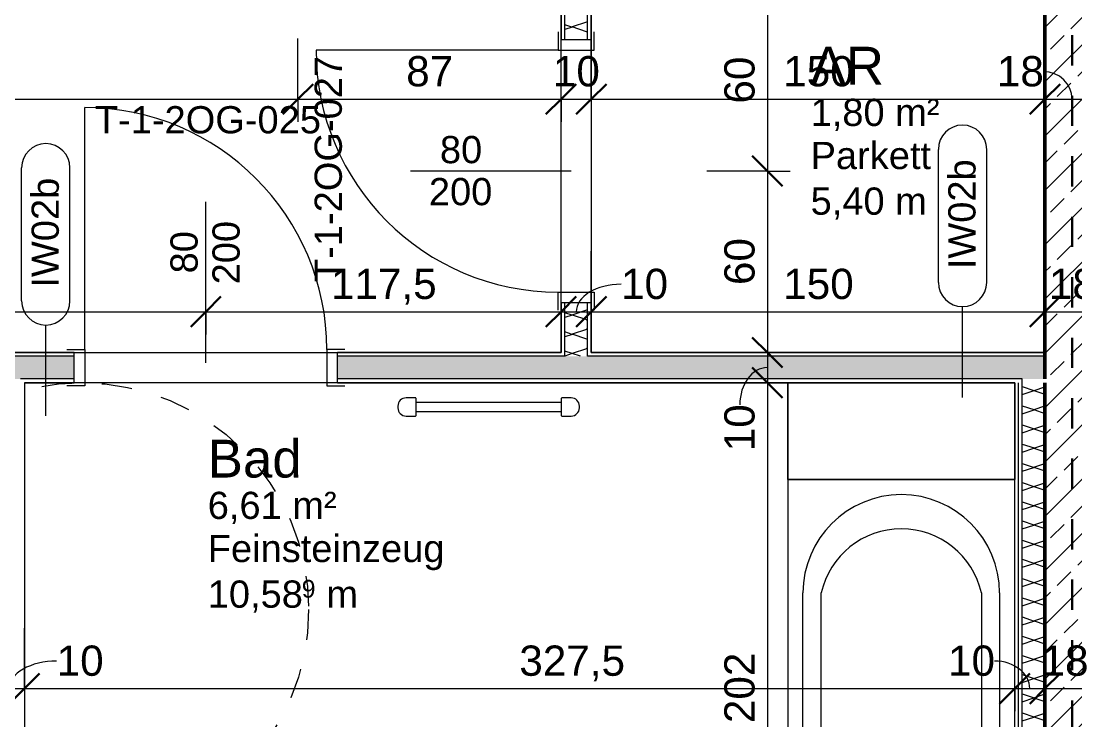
# Model space of a CAD drawing. Header units: metres. Extents: x 3 to 50, y 58.8 to 100.4.
# Drawn here: x 29.083 to 32.57, y 81.362 to 83.676 of the extents above; entities that cross this region are included whole.
import ezdxf

# ---------------------------------------------------------------- set-up
doc = ezdxf.new("R2010")
doc.units = ezdxf.units.M
doc.linetypes.add('Strich Punkt Mittel', pattern=[0.015875, 0.00635, -0.004763, 0, -0.004763])
doc.linetypes.add('Verdeckt', pattern=[0.003, 0.002, -0.001])
for name, color, linetype, lineweight in [('A_2D', 7, 'Continuous', 13), ('A_Bemassung-50_', 4, 'Continuous', 9), ('A_Bemassung_', 4, 'Continuous', 9), ('A_Beschriftung_', 7, 'Continuous', 9), ('A_Decken', 8, 'Continuous', 13), ('A_Raeume_', 7, 'Continuous', 5), ('A_Raeume_Beschriftung_', 7, 'Continuous', 9), ('A_Raster_', 1, 'Continuous', 9), ('A_Sanitaer', 3, 'Continuous', 13), ('A_Tueren', 31, 'Continuous', 13), ('A_Waende', 7, 'Continuous', 13), ('M-EQPM', 50, 'Continuous', 5)]:
    doc.layers.add(name, color=color, linetype=linetype, lineweight=lineweight)
doc.styles.add('Arial_2', font='arial.ttf', dxfattribs={"height": 0.125})
doc.styles.add('Arial_3', font='arial.ttf', dxfattribs={"height": 0.09})
doc.styles.add('Arial_4', font='arial.ttf', dxfattribs={"height": 0.05849})
doc.styles.add('Arial_5', font='arial.ttf', dxfattribs={"height": 0.1})
doc.dimstyles.new('WGA-Bemaßung_1', dxfattribs={"dimscale": 0.3048, "dimtxt": 0.102026, "dimasz": 0.328084, "dimexe": 0.246063, "dimexo": 0.0625, "dimgap": 0.04101, "dimtad": 1, "dimdec": 1, "dimlfac": 100, "dimrnd": 0.5, "dimdsep": 46, "dimtxsty": 'Arial_5', "dimblk1": 'OBLIQUE', "dimblk2": 'OBLIQUE', "dimsah": 1, "dimcen": 0.09, "dimdle": 0.246063, "dimazin": 2, "dimtfac": 1, "dimtdec": 4, "dimtix": 1, "dimtmove": 1, "dimatfit": 3, "dimfxl": 0.656168, "dimfxlon": 1, "dimtvp": 1, "dimtolj": 1, "dimtzin": 0, "dimarcsym": 2})
doc.dimstyles.new('WGA-Bemaßung_2', dxfattribs={"dimscale": 0.3048, "dimtxt": 0.102026, "dimasz": 0.328084, "dimexe": 0.246063, "dimexo": 0.0625, "dimgap": 0.04101, "dimtad": 1, "dimdec": 1, "dimlfac": 100, "dimrnd": 0.5, "dimdsep": 46, "dimtxsty": 'Arial_5', "dimblk1": 'OBLIQUE', "dimblk2": 'OBLIQUE', "dimsah": 1, "dimcen": 0.09, "dimdle": 0.246063, "dimazin": 2, "dimtfac": 1, "dimtdec": 4, "dimtix": 1, "dimtmove": 2, "dimatfit": 3, "dimfxl": 0.656168, "dimfxlon": 1, "dimtvp": 1, "dimtolj": 1, "dimtzin": 0, "dimarcsym": 2})
doc.dimstyles.new('WGA-Bemaßung_3', dxfattribs={"dimscale": 0.3048, "dimtxt": 0.102026, "dimasz": 0.328084, "dimexe": 0.246063, "dimexo": 0.0625, "dimgap": 0.04101, "dimtad": 1, "dimdec": 1, "dimlfac": 100, "dimrnd": 0.5, "dimdsep": 46, "dimtxsty": 'Arial_5', "dimblk1": 'OBLIQUE', "dimblk2": 'OBLIQUE', "dimsah": 1, "dimcen": 0.09, "dimdle": 0.246063, "dimazin": 2, "dimtfac": 1, "dimtdec": 4, "dimtix": 1, "dimtmove": 0, "dimatfit": 3, "dimfxl": 0.656168, "dimfxlon": 1, "dimtvp": 1, "dimtolj": 1, "dimtzin": 0, "dimarcsym": 2})

# ---------------------------------------------------------------- blocks, each defined once
blk = doc.blocks.new('UZ_D1 - SL_0800x2000_Zimmertür_Stahlzarge_GK-7175309-263_PP_02OG_BT1')
at = {"layer": 'A_Tueren', "lineweight": 5}
for p, q in [((-0.4, 0.06), (-0.46, 0.06)), ((-0.4, -0.06), (-0.4, 0.06)), ((0.4, 0.06), (0.46, 0.06)), ((0.4, -0.06), (0.4, 0.06)), ((-0.46, -0.06), (-0.4, -0.06)), ((0.46, -0.06), (0.4, -0.06)), ((0.4, -0.06), (0.4, -0.86))]:
    blk.add_line(p, q, dxfattribs=at)
blk.add_arc((0.4, -0.06), 0.8, 180, 270, dxfattribs=at)
blk = doc.blocks.new('UZ_D1 - SL_0800x2000_Zimmertür_Stahlzarge_GK-7175678-263_PP_02OG_BT1')
at = {"layer": 'A_Tueren', "lineweight": 5}
for p, q in [((0.4, 0.06), (0.4, 0.86)), ((-0.46, 0.06), (-0.4, 0.06)), ((-0.4, 0.06), (-0.4, -0.06)), ((0.4, 0.06), (0.4, -0.06)), ((0.46, 0.06), (0.4, 0.06)), ((-0.4, -0.06), (-0.46, -0.06)), ((0.4, -0.06), (0.46, -0.06))]:
    blk.add_line(p, q, dxfattribs=at)
blk.add_arc((0.4, 0.06), 0.8, 90, 180, dxfattribs=at)
blk = doc.blocks.new('Sani_Badewanne - 750x1700-V16-263_PP_02OG_BT1')
at = {"layer": 'A_Sanitaer'}
for p, q in [((-0.375, 2.02), (-0.375, 1.7)), ((-0.375, 1.7), (-0.375, 2.02)), ((-0.375, 2.02), (0.375, 2.02)), ((0.375, 2.02), (0.375, 1.7)), ((0.375, 1.7), (0.375, 1.7518)), ((0.375, 1.7), (-0.375, 1.7)), ((-0.375, 1.7), (-0.375, 0)), ((-0.375, 1.7), (0.375, 1.7)), ((0.375, 1.7), (-0.375, 1.7)), ((-0.325, 0.05), (-0.325, 1.325)), ((-0.265, 0.09), (-0.265, 1.325)), ((0.265, 1.325), (0.265, 0.09)), ((0.325, 1.325), (0.325, 0.05)), ((0.265, 0.09), (-0.265, 0.09)), ((0.325, 0.05), (-0.325, 0.05))]:
    blk.add_line(p, q, dxfattribs=at)
at = {"layer": 'A_Sanitaer', "lineweight": 5}
for p, q in [((0.375, 1.7), (-0.375, 1.7)), ((-0.375, 1.7), (-0.375, 0)), ((0.375, 1.7), (-0.375, 1.7)), ((-0.375, 1.7), (-0.375, 0))]:
    blk.add_line(p, q, dxfattribs=at)
at = {"layer": 'A_Sanitaer'}
blk.add_circle((0, 0.24), 0.025, dxfattribs=at)
for centre, radius, start, end in [((0, 1.325), 0.325, 90, 180), ((0, 1.325), 0.325, 360, 90), ((0, 1.265), 0.2717, 90, 167.2425), ((0, 1.265), 0.2717, 12.7575, 90)]:
    blk.add_arc(centre, radius, start, end, dxfattribs=at)
blk = doc.blocks.new('HLS_Heizkörper Bad - 60x120-V87-263_PP_02OG_BT1')
at = {"layer": 'M-EQPM'}
for p, q in [((-0.242, -0.05), (-0.273, -0.05)), ((-0.24, -0.108), (-0.24, -0.052)), ((0.24, -0.065), (-0.24, -0.065)), ((0.24, -0.052), (0.24, -0.108)), ((0.273, -0.05), (0.242, -0.05)), ((-0.3, -0.077), (-0.3, -0.083)), ((-0.24, -0.095), (0.24, -0.095)), ((0.3, -0.083), (0.3, -0.077)), ((-0.273, -0.11), (-0.242, -0.11)), ((0.242, -0.11), (0.273, -0.11))]:
    blk.add_line(p, q, dxfattribs=at)
for centre, radius, start, end in [((-0.273, -0.077), 0.027, 90, 180), ((-0.242, -0.052), 0.00198, 360, 90), ((-0.242, -0.052), 0.00198, 45, 75), ((0.242, -0.052), 0.002, 90, 180), ((0.273, -0.077), 0.027, 360, 90), ((-0.273, -0.083), 0.027, 180, 270), ((0.273, -0.083), 0.027, 270, 360), ((-0.242, -0.108), 0.002, 270, 360), ((-0.242, -0.108), 0.002, 270, 360), ((0.242, -0.108), 0.00198, 180, 270), ((0.242, -0.108), 0.00198, 180, 270)]:
    blk.add_arc(centre, radius, start, end, dxfattribs=at)
blk = doc.blocks.new('BS_Tuer_PP - oben-10002441-263_PP_02OG_BT1')
at = {"layer": 'A_Beschriftung_'}
blk.add_line((0, 0.000124), (0, 0.010761), dxfattribs=at)
blk = doc.blocks.new('BS_Tuer_PP - links-10002443-263_PP_02OG_BT1')
at = {"layer": 'A_Beschriftung_'}
blk.add_line((0, 0.000124), (0, 0.010761), dxfattribs=at)
blk = doc.blocks.new('BS_Wand_Lollipop - rechts_oben-2026913-263_PP_02OG_BT1')
at = {"layer": 'A_Beschriftung_'}
for p, q in [((0.0046, 0.0016), (0.0134, 0.0016)), ((-0.003, 0), (0.003, 0)), ((0.0046, -0.0016), (0.0134, -0.0016))]:
    blk.add_line(p, q, dxfattribs=at)
for centre, start, end in [((0.0046, 0), 90, 270), ((0.0134, 0), 270, 90)]:
    blk.add_arc(centre, 0.0016, start, end, dxfattribs=at)
blk = doc.blocks.new('DIMBLOCK193-263_PP_02OG_BT1')
at = {"layer": 'A_Bemassung-50_', "transparency": 16777216}
for p, q in [((28.9933, 81.4693), (28.9933, 81.6693)), ((29.0933, 81.4693), (29.0933, 81.6693)), ((28.9933, 81.4693), (29.0933, 81.4693)), ((28.9933, 81.4693), (28.9933, 81.3943)), ((29.0933, 81.4693), (29.0933, 81.3943))]:
    blk.add_line(p, q, dxfattribs=at)
at = {"layer": 'A_Bemassung-50_', "lineweight": 35, "transparency": 16777216}
for p, q in [((28.9933, 81.4693), (29.0433, 81.5193)), ((29.0933, 81.4693), (29.1433, 81.5193)), ((28.9933, 81.4693), (28.9433, 81.4193)), ((29.0933, 81.4693), (29.0433, 81.4193))]:
    blk.add_line(p, q, dxfattribs=at)
at = {"layer": 'A_Bemassung-50_', "transparency": 16777216}
blk.add_ellipse((29.2001, 81.4693), major_axis=(0.1568, 0), ratio=0.580279, start_param=1.570796, end_param=3.141593, dxfattribs=at)
at = {"layer": 'A_Bemassung-50_', "color": 0, "transparency": 16777216, "insert": (29.2001, 81.6116), "char_height": 0.1, "width": 0.184588, "attachment_point": 1, "line_spacing_factor": 0.941778, "style": 'Arial_5'}
blk.add_mtext('10', dxfattribs=at)
blk = doc.blocks.new('_Oblique')
at = {"color": 0, "linetype": 'ByBlock', "lineweight": -2}
blk.add_line((-0.5, -0.5), (0.5, 0.5), dxfattribs=at)
blk = doc.blocks.new('DIMBLOCK194-263_PP_02OG_BT1')
at = {"layer": 'A_Bemassung-50_', "transparency": 16777216}
for p, q in [((29.0933, 81.4693), (29.0933, 81.6693)), ((32.3677, 81.4693), (32.3677, 81.6693)), ((29.0933, 81.4693), (32.3677, 81.4693)), ((29.0933, 81.4693), (29.0933, 81.3943)), ((32.3677, 81.4693), (32.3677, 81.3943))]:
    blk.add_line(p, q, dxfattribs=at)
at = {"layer": 'A_Bemassung-50_', "lineweight": 35, "transparency": 16777216}
for p, q in [((29.0933, 81.4693), (29.1433, 81.5193)), ((32.3677, 81.4693), (32.4177, 81.5193)), ((29.0933, 81.4693), (29.0433, 81.4193)), ((32.3677, 81.4693), (32.3177, 81.4193))]:
    blk.add_line(p, q, dxfattribs=at)
at = {"layer": 'A_Bemassung-50_', "color": 0, "transparency": 16777216, "insert": (30.7298, 81.6116), "char_height": 0.1, "width": 0.416266, "attachment_point": 1, "line_spacing_factor": 0.941778, "style": 'Arial_5'}
blk.add_mtext('327,5', dxfattribs=at)
blk = doc.blocks.new('DIMBLOCK195-263_PP_02OG_BT1')
at = {"layer": 'A_Bemassung-50_', "transparency": 16777216}
for p, q in [((32.3677, 81.4693), (32.3677, 81.6693)), ((32.4677, 81.4693), (32.4677, 81.6693)), ((32.3677, 81.4693), (32.4677, 81.4693)), ((32.3677, 81.4693), (32.3677, 81.3943)), ((32.4677, 81.4693), (32.4677, 81.3943))]:
    blk.add_line(p, q, dxfattribs=at)
at = {"layer": 'A_Bemassung-50_', "lineweight": 35, "transparency": 16777216}
for p, q in [((32.3677, 81.4693), (32.4177, 81.5193)), ((32.4677, 81.4693), (32.5177, 81.5193)), ((32.3677, 81.4693), (32.3177, 81.4193)), ((32.4677, 81.4693), (32.4177, 81.4193))]:
    blk.add_line(p, q, dxfattribs=at)
at = {"layer": 'A_Bemassung-50_', "transparency": 16777216}
blk.add_ellipse((32.3011, 81.4693), major_axis=(0.1165, 0), ratio=0.78074, start_param=0, end_param=1.570796, dxfattribs=at)
at = {"layer": 'A_Bemassung-50_', "color": 0, "transparency": 16777216, "insert": (32.1473, 81.6116), "char_height": 0.1, "width": 0.184588, "attachment_point": 1, "line_spacing_factor": 0.941778, "style": 'Arial_5'}
blk.add_mtext('10', dxfattribs=at)
blk = doc.blocks.new('DIMBLOCK196-263_PP_02OG_BT1')
at = {"layer": 'A_Bemassung-50_', "transparency": 16777216}
for p, q in [((32.4677, 81.4693), (32.4677, 81.6693)), ((32.6477, 81.4693), (32.6477, 81.6693)), ((32.4677, 81.4693), (32.6477, 81.4693)), ((32.4677, 81.4693), (32.4677, 81.3943)), ((32.6477, 81.4693), (32.6477, 81.3943))]:
    blk.add_line(p, q, dxfattribs=at)
at = {"layer": 'A_Bemassung-50_', "lineweight": 35, "transparency": 16777216}
for p, q in [((32.4677, 81.4693), (32.5177, 81.5193)), ((32.6477, 81.4693), (32.6977, 81.5193)), ((32.4677, 81.4693), (32.4177, 81.4193)), ((32.6477, 81.4693), (32.5977, 81.4193))]:
    blk.add_line(p, q, dxfattribs=at)
at = {"layer": 'A_Bemassung-50_', "color": 0, "transparency": 16777216, "insert": (32.4564, 81.6116), "char_height": 0.1, "width": 0.184588, "attachment_point": 1, "line_spacing_factor": 0.941778, "style": 'Arial_5'}
blk.add_mtext('18', dxfattribs=at)
blk = doc.blocks.new('DIMBLOCK434-263_PP_02OG_BT1')
at = {"layer": 'A_Bemassung-50_', "lineweight": 35, "transparency": 16777216}
for p, q in [((31.5499, 83.7805), (31.4999, 83.8305)), ((31.5499, 83.7805), (31.5999, 83.7305)), ((31.5499, 83.1805), (31.4999, 83.2305)), ((31.5499, 83.1805), (31.5999, 83.1305))]:
    blk.add_line(p, q, dxfattribs=at)
at = {"layer": 'A_Bemassung-50_', "transparency": 16777216}
for p, q in [((31.5499, 83.7805), (31.4749, 83.7805)), ((31.5499, 83.7805), (31.5499, 83.1805)), ((31.5499, 83.7805), (31.7499, 83.7805)), ((31.5499, 83.1805), (31.3499, 83.1805)), ((31.5499, 83.1805), (31.6249, 83.1805))]:
    blk.add_line(p, q, dxfattribs=at)
at = {"layer": 'A_Bemassung-50_', "color": 0, "transparency": 16777216, "insert": (31.4076, 83.4036), "char_height": 0.1, "width": 0.184588, "attachment_point": 1, "rotation": 90, "line_spacing_factor": 0.941778, "style": 'Arial_5'}
blk.add_mtext('60', dxfattribs=at)
blk = doc.blocks.new('DIMBLOCK435-263_PP_02OG_BT1')
at = {"layer": 'A_Bemassung-50_', "lineweight": 35, "transparency": 16777216}
for p, q in [((31.5499, 83.1805), (31.4999, 83.2305)), ((31.5499, 83.1805), (31.5999, 83.1305)), ((31.5499, 82.5805), (31.4999, 82.6305)), ((31.5499, 82.5805), (31.5999, 82.5305))]:
    blk.add_line(p, q, dxfattribs=at)
at = {"layer": 'A_Bemassung-50_', "transparency": 16777216}
for p, q in [((31.5499, 83.1805), (31.3499, 83.1805)), ((31.5499, 83.1805), (31.5499, 82.5805)), ((31.5499, 83.1805), (31.6249, 83.1805)), ((31.5499, 82.5805), (31.4749, 82.5805)), ((31.5499, 82.5805), (31.7499, 82.5805))]:
    blk.add_line(p, q, dxfattribs=at)
at = {"layer": 'A_Bemassung-50_', "color": 0, "transparency": 16777216, "insert": (31.4076, 82.8036), "char_height": 0.1, "width": 0.184588, "attachment_point": 1, "rotation": 90, "line_spacing_factor": 0.941778, "style": 'Arial_5'}
blk.add_mtext('60', dxfattribs=at)
blk = doc.blocks.new('DIMBLOCK436-263_PP_02OG_BT1')
at = {"layer": 'A_Bemassung-50_', "lineweight": 35, "transparency": 16777216}
for p, q in [((31.5499, 82.5805), (31.4999, 82.6305)), ((31.5499, 82.5805), (31.5999, 82.5305)), ((31.5499, 82.4805), (31.4999, 82.5305)), ((31.5499, 82.4805), (31.5999, 82.4305))]:
    blk.add_line(p, q, dxfattribs=at)
at = {"layer": 'A_Bemassung-50_', "transparency": 16777216}
for p, q in [((31.5499, 82.5805), (31.4749, 82.5805)), ((31.5499, 82.5805), (31.5499, 82.4805)), ((31.5499, 82.5805), (31.7499, 82.5805)), ((31.5499, 82.4805), (31.4749, 82.4805)), ((31.5499, 82.4805), (31.7499, 82.4805))]:
    blk.add_line(p, q, dxfattribs=at)
blk.add_ellipse((31.5499, 82.4078), major_axis=(0, 0.1227), ratio=0.741794, start_param=0, end_param=1.570796, dxfattribs=at)
at = {"layer": 'A_Bemassung-50_', "color": 0, "transparency": 16777216, "insert": (31.4076, 82.254), "char_height": 0.1, "width": 0.184588, "attachment_point": 1, "rotation": 90, "line_spacing_factor": 0.941778, "style": 'Arial_5'}
blk.add_mtext('10', dxfattribs=at)
blk = doc.blocks.new('DIMBLOCK437-263_PP_02OG_BT1')
at = {"layer": 'A_Bemassung-50_', "lineweight": 35, "transparency": 16777216}
for p, q in [((31.5499, 82.4805), (31.4999, 82.5305)), ((31.5499, 82.4805), (31.5999, 82.4305)), ((31.5499, 80.4605), (31.4999, 80.5105)), ((31.5499, 80.4605), (31.5999, 80.4105))]:
    blk.add_line(p, q, dxfattribs=at)
at = {"layer": 'A_Bemassung-50_', "transparency": 16777216}
for p, q in [((31.5499, 82.4805), (31.4749, 82.4805)), ((31.5499, 82.4805), (31.5499, 80.4605)), ((31.5499, 82.4805), (31.7499, 82.4805)), ((31.5499, 80.4605), (31.4749, 80.4605)), ((31.5499, 80.4605), (31.7499, 80.4605))]:
    blk.add_line(p, q, dxfattribs=at)
at = {"layer": 'A_Bemassung-50_', "color": 0, "transparency": 16777216, "insert": (31.4076, 81.3551), "char_height": 0.1, "width": 0.276883, "attachment_point": 1, "rotation": 90, "line_spacing_factor": 0.941778, "style": 'Arial_5'}
blk.add_mtext('202', dxfattribs=at)
blk = doc.blocks.new('DIMBLOCK480-263_PP_02OG_BT1')
at = {"layer": 'A_Bemassung-50_', "transparency": 16777216}
for p, q in [((26.9427, 83.4184), (26.9427, 83.6184)), ((29.9977, 83.4184), (29.9977, 83.6184)), ((26.9427, 83.4184), (29.9977, 83.4184)), ((26.9427, 83.4184), (26.9427, 83.3434)), ((29.9977, 83.4184), (29.9977, 83.3434))]:
    blk.add_line(p, q, dxfattribs=at)
at = {"layer": 'A_Bemassung-50_', "lineweight": 35, "transparency": 16777216}
for p, q in [((26.9427, 83.4184), (26.9927, 83.4684)), ((29.9977, 83.4184), (30.0477, 83.4684)), ((26.9427, 83.4184), (26.8927, 83.3684)), ((29.9977, 83.4184), (29.9477, 83.3684))]:
    blk.add_line(p, q, dxfattribs=at)
at = {"layer": 'A_Bemassung-50_', "color": 0, "transparency": 16777216, "insert": (28.2967, 83.5607), "char_height": 0.1, "width": 0.416266, "attachment_point": 1, "line_spacing_factor": 0.941778, "style": 'Arial_5'}
blk.add_mtext('305,5', dxfattribs=at)
blk = doc.blocks.new('DIMBLOCK481-263_PP_02OG_BT1')
at = {"layer": 'A_Bemassung-50_', "transparency": 16777216}
for p, q in [((29.9977, 83.4184), (29.9977, 83.6184)), ((30.8677, 83.4184), (30.8677, 83.6184)), ((29.9977, 83.4184), (30.8677, 83.4184)), ((29.9977, 83.4184), (29.9977, 83.3434)), ((30.8677, 83.4184), (30.8677, 83.3434))]:
    blk.add_line(p, q, dxfattribs=at)
at = {"layer": 'A_Bemassung-50_', "lineweight": 35, "transparency": 16777216}
for p, q in [((29.9977, 83.4184), (30.0477, 83.4684)), ((30.8677, 83.4184), (30.9177, 83.4684)), ((29.9977, 83.4184), (29.9477, 83.3684)), ((30.8677, 83.4184), (30.8177, 83.3684))]:
    blk.add_line(p, q, dxfattribs=at)
at = {"layer": 'A_Bemassung-50_', "color": 0, "transparency": 16777216, "insert": (30.3558, 83.5607), "char_height": 0.1, "width": 0.184588, "attachment_point": 1, "line_spacing_factor": 0.941778, "style": 'Arial_5'}
blk.add_mtext('87', dxfattribs=at)
blk = doc.blocks.new('DIMBLOCK482-263_PP_02OG_BT1')
at = {"layer": 'A_Bemassung-50_', "transparency": 16777216}
for p, q in [((30.8677, 83.4184), (30.8677, 83.6184)), ((30.9677, 83.4184), (30.9677, 83.6184)), ((30.8677, 83.4184), (30.9677, 83.4184)), ((30.8677, 83.4184), (30.8677, 83.3434)), ((30.9677, 83.4184), (30.9677, 83.3434))]:
    blk.add_line(p, q, dxfattribs=at)
at = {"layer": 'A_Bemassung-50_', "lineweight": 35, "transparency": 16777216}
for p, q in [((30.8677, 83.4184), (30.9177, 83.4684)), ((30.9677, 83.4184), (31.0177, 83.4684)), ((30.8677, 83.4184), (30.8177, 83.3684)), ((30.9677, 83.4184), (30.9177, 83.3684))]:
    blk.add_line(p, q, dxfattribs=at)
at = {"layer": 'A_Bemassung-50_', "color": 0, "transparency": 16777216, "insert": (30.8408, 83.5607), "char_height": 0.1, "width": 0.184588, "attachment_point": 1, "line_spacing_factor": 0.941778, "style": 'Arial_5'}
blk.add_mtext('10', dxfattribs=at)
blk = doc.blocks.new('DIMBLOCK483-263_PP_02OG_BT1')
at = {"layer": 'A_Bemassung-50_', "transparency": 16777216}
for p, q in [((30.9677, 83.4184), (30.9677, 83.6184)), ((32.4677, 83.4184), (32.4677, 83.6184)), ((30.9677, 83.4184), (32.4677, 83.4184)), ((30.9677, 83.4184), (30.9677, 83.3434)), ((32.4677, 83.4184), (32.4677, 83.3434))]:
    blk.add_line(p, q, dxfattribs=at)
at = {"layer": 'A_Bemassung-50_', "lineweight": 35, "transparency": 16777216}
for p, q in [((30.9677, 83.4184), (31.0177, 83.4684)), ((32.4677, 83.4184), (32.5177, 83.4684)), ((30.9677, 83.4184), (30.9177, 83.3684)), ((32.4677, 83.4184), (32.4177, 83.3684))]:
    blk.add_line(p, q, dxfattribs=at)
at = {"layer": 'A_Bemassung-50_', "color": 0, "transparency": 16777216, "insert": (31.6023, 83.5607), "char_height": 0.1, "width": 0.276883, "attachment_point": 1, "line_spacing_factor": 0.941778, "style": 'Arial_5'}
blk.add_mtext('150', dxfattribs=at)
blk = doc.blocks.new('DIMBLOCK484-263_PP_02OG_BT1')
at = {"layer": 'A_Bemassung-50_', "transparency": 16777216}
for p, q in [((32.4677, 83.4184), (32.4677, 83.6184)), ((32.6477, 83.4184), (32.6477, 83.6184)), ((32.4677, 83.4184), (32.6477, 83.4184)), ((32.4677, 83.4184), (32.4677, 83.3434)), ((32.6477, 83.4184), (32.6477, 83.3434))]:
    blk.add_line(p, q, dxfattribs=at)
at = {"layer": 'A_Bemassung-50_', "lineweight": 35, "transparency": 16777216}
for p, q in [((32.4677, 83.4184), (32.5177, 83.4684)), ((32.6477, 83.4184), (32.6977, 83.4684)), ((32.4677, 83.4184), (32.4177, 83.3684)), ((32.6477, 83.4184), (32.5977, 83.3684))]:
    blk.add_line(p, q, dxfattribs=at)
at = {"layer": 'A_Bemassung-50_', "transparency": 16777216}
blk.add_ellipse((32.4626, 83.4184), major_axis=(0.0951, 0), ratio=0.956648, start_param=0, end_param=1.570796, dxfattribs=at)
at = {"layer": 'A_Bemassung-50_', "color": 0, "transparency": 16777216, "insert": (32.3087, 83.5607), "char_height": 0.1, "width": 0.184588, "attachment_point": 1, "line_spacing_factor": 0.941778, "style": 'Arial_5'}
blk.add_mtext('18', dxfattribs=at)
blk = doc.blocks.new('DIMBLOCK518-263_PP_02OG_BT1')
at = {"layer": 'A_Bemassung-50_', "transparency": 16777216}
for p, q in [((28.3933, 82.7152), (28.3933, 82.9152)), ((29.6933, 82.7152), (29.6933, 82.9152)), ((28.3933, 82.7152), (29.6933, 82.7152)), ((28.3933, 82.7152), (28.3933, 82.6402)), ((29.6933, 82.7152), (29.6933, 82.6402))]:
    blk.add_line(p, q, dxfattribs=at)
at = {"layer": 'A_Bemassung-50_', "lineweight": 35, "transparency": 16777216}
for p, q in [((28.3933, 82.7152), (28.4433, 82.7652)), ((29.6933, 82.7152), (29.7433, 82.7652)), ((28.3933, 82.7152), (28.3433, 82.6652)), ((29.6933, 82.7152), (29.6433, 82.6652))]:
    blk.add_line(p, q, dxfattribs=at)
at = {"layer": 'A_Bemassung-50_', "color": 0, "transparency": 16777216, "insert": (28.8275, 82.8575), "char_height": 0.1, "width": 0.276883, "attachment_point": 1, "line_spacing_factor": 0.941778, "style": 'Arial_5'}
blk.add_mtext('130', dxfattribs=at)
blk = doc.blocks.new('DIMBLOCK519-263_PP_02OG_BT1')
at = {"layer": 'A_Bemassung-50_', "transparency": 16777216}
for p, q in [((29.6933, 82.7152), (29.6933, 82.9152)), ((30.8677, 82.7152), (30.8677, 82.9152)), ((29.6933, 82.7152), (30.8677, 82.7152)), ((29.6933, 82.7152), (29.6933, 82.6402)), ((30.8677, 82.7152), (30.8677, 82.6402))]:
    blk.add_line(p, q, dxfattribs=at)
at = {"layer": 'A_Bemassung-50_', "lineweight": 35, "transparency": 16777216}
for p, q in [((29.6933, 82.7152), (29.7433, 82.7652)), ((30.8677, 82.7152), (30.9177, 82.7652)), ((29.6933, 82.7152), (29.6433, 82.6652)), ((30.8677, 82.7152), (30.8177, 82.6652))]:
    blk.add_line(p, q, dxfattribs=at)
at = {"layer": 'A_Bemassung-50_', "color": 0, "transparency": 16777216, "insert": (30.107, 82.8575), "char_height": 0.1, "width": 0.416266, "attachment_point": 1, "line_spacing_factor": 0.941778, "style": 'Arial_5'}
blk.add_mtext('117,5', dxfattribs=at)
blk = doc.blocks.new('DIMBLOCK520-263_PP_02OG_BT1')
at = {"layer": 'A_Bemassung-50_', "transparency": 16777216}
for p, q in [((30.8677, 82.7152), (30.8677, 82.9152)), ((30.9677, 82.7152), (30.9677, 82.9152)), ((30.8677, 82.7152), (30.9677, 82.7152)), ((30.8677, 82.7152), (30.8677, 82.6402)), ((30.9677, 82.7152), (30.9677, 82.6402))]:
    blk.add_line(p, q, dxfattribs=at)
at = {"layer": 'A_Bemassung-50_', "lineweight": 35, "transparency": 16777216}
for p, q in [((30.8677, 82.7152), (30.9177, 82.7652)), ((30.9677, 82.7152), (31.0177, 82.7652)), ((30.8677, 82.7152), (30.8177, 82.6652)), ((30.9677, 82.7152), (30.9177, 82.6652))]:
    blk.add_line(p, q, dxfattribs=at)
at = {"layer": 'A_Bemassung-50_', "transparency": 16777216}
blk.add_ellipse((31.0662, 82.7152), major_axis=(0.1485, 0), ratio=0.612691, start_param=1.570796, end_param=3.141593, dxfattribs=at)
at = {"layer": 'A_Bemassung-50_', "color": 0, "transparency": 16777216, "insert": (31.0662, 82.8575), "char_height": 0.1, "width": 0.184588, "attachment_point": 1, "line_spacing_factor": 0.941778, "style": 'Arial_5'}
blk.add_mtext('10', dxfattribs=at)
blk = doc.blocks.new('DIMBLOCK521-263_PP_02OG_BT1')
at = {"layer": 'A_Bemassung-50_', "transparency": 16777216}
for p, q in [((30.9677, 82.7152), (30.9677, 82.9152)), ((32.4677, 82.7152), (32.4677, 82.9152)), ((30.9677, 82.7152), (32.4677, 82.7152)), ((30.9677, 82.7152), (30.9677, 82.6402)), ((32.4677, 82.7152), (32.4677, 82.6402))]:
    blk.add_line(p, q, dxfattribs=at)
at = {"layer": 'A_Bemassung-50_', "lineweight": 35, "transparency": 16777216}
for p, q in [((30.9677, 82.7152), (31.0177, 82.7652)), ((32.4677, 82.7152), (32.5177, 82.7652)), ((30.9677, 82.7152), (30.9177, 82.6652)), ((32.4677, 82.7152), (32.4177, 82.6652))]:
    blk.add_line(p, q, dxfattribs=at)
at = {"layer": 'A_Bemassung-50_', "color": 0, "transparency": 16777216, "insert": (31.6023, 82.8575), "char_height": 0.1, "width": 0.276883, "attachment_point": 1, "line_spacing_factor": 0.941778, "style": 'Arial_5'}
blk.add_mtext('150', dxfattribs=at)
blk = doc.blocks.new('DIMBLOCK522-263_PP_02OG_BT1')
at = {"layer": 'A_Bemassung-50_', "transparency": 16777216}
for p, q in [((32.4677, 82.7152), (32.4677, 82.9152)), ((32.6477, 82.7152), (32.6477, 82.9152)), ((32.4677, 82.7152), (32.6477, 82.7152)), ((32.4677, 82.7152), (32.4677, 82.6402)), ((32.6477, 82.7152), (32.6477, 82.6402))]:
    blk.add_line(p, q, dxfattribs=at)
at = {"layer": 'A_Bemassung-50_', "lineweight": 35, "transparency": 16777216}
for p, q in [((32.4677, 82.7152), (32.5177, 82.7652)), ((32.6477, 82.7152), (32.6977, 82.7652)), ((32.4677, 82.7152), (32.4177, 82.6652)), ((32.6477, 82.7152), (32.5977, 82.6652))]:
    blk.add_line(p, q, dxfattribs=at)
at = {"layer": 'A_Bemassung-50_', "color": 0, "transparency": 16777216, "insert": (32.4808, 82.8575), "char_height": 0.1, "width": 0.184588, "attachment_point": 1, "line_spacing_factor": 0.941778, "style": 'Arial_5'}
blk.add_mtext('18', dxfattribs=at)

msp = doc.modelspace()

# ---------------------------------------------------------------- hatches: boundary and pattern name
at = {"layer": 'A_Waende', "lineweight": 5}
h = msp.add_hatch(dxfattribs=at)
h.set_pattern_fill('FP_4', color=250, style=0, pattern_type=2)
h.set_pattern_definition([(45, (0, 0), (-0.08980256, 0.08980256), []), (45, (0.0898, 0), (-0.08980256, 0.08980256), [0.0635, -0.03175])])
h.paths.add_polyline_path([(32.4677, 80.3355), (32.6477, 80.3355), (32.6477, 87.658), (32.4677, 87.658), (32.4677, 80.4605)])
h = msp.add_hatch(dxfattribs=at)
h.set_pattern_fill('FP_71', color=250, angle=315, style=0, pattern_type=2)
h.set_pattern_definition([(135, (30.96774, 83.18051), (-0.254, 0.127003), [0.02245, -0.15715]), (135, (30.85673, 83.22788), (-0.254, 0.127003), [0.02245, -0.15715]), (135, (30.96774, 83.24415), (-0.254, 0.127003), [0.02245, -0.15715]), (135, (30.85673, 83.29152), (-0.254, 0.127003), [0.02245, -0.15715]), (161.565, (30.952185, 83.196063), (-0.5079977, 0.1270007), [0.0502, -0.35141]), (161.565, (30.9041, 83.21162), (-0.5079977, 0.1270007), [0.0502, -0.35141]), (161.565, (30.952185, 83.259702), (-0.5079977, 0.1270007), [0.0502, -0.35141]), (161.565, (30.9041, 83.27526), (-0.5079977, 0.1270007), [0.0502, -0.35141]), (225, (30.85673, 83.19677), (0.254, 0.127003), [0.02245, -0.15715]), (225, (30.96774, 83.24415), (0.254, 0.127003), [0.02245, -0.15715]), (225, (30.85602, 83.2597), (0.254, 0.127003), [0.02245, -0.15715]), (225, (30.96774, 83.307785), (0.254, 0.127003), [0.02245, -0.15715]), (198.435, (30.9041, 83.21162), (0.5079977, 0.1270007), [0.0502, -0.35141]), (198.435, (30.95148, 83.227882), (0.5079977, 0.1270007), [0.0502, -0.35141]), (198.435, (30.9041, 83.27526), (0.5079977, 0.1270007), [0.0502, -0.35141]), (198.435, (30.95148, 83.29152), (0.5079977, 0.1270007), [0.0502, -0.35141])])
h.paths.add_polyline_path([(30.9552, 82.568), (30.9552, 82.7455), (30.8802, 82.7455), (30.8802, 82.568)])
h.paths.add_polyline_path([(30.9552, 83.6155), (30.9552, 83.793), (30.8802, 83.793), (30.8802, 83.6155)])
h = msp.add_hatch(dxfattribs=at)
h.set_pattern_fill('FP_65', color=250, angle=135, style=0, pattern_type=2)
h.set_pattern_definition([(45, (30.09517, 82.48047), (0.1270034, 0.2539998), [0.02245, -0.15715]), (45, (30.14255, 82.59149), (0.1270034, 0.2539998), [0.02245, -0.15715]), (45, (30.15881, 82.48047), (0.1270034, 0.2539998), [0.02245, -0.15715]), (45, (30.20619, 82.59149), (0.1270034, 0.2539998), [0.02245, -0.15715]), (71.565, (30.11073, 82.496027), (0.1270007, 0.50799766), [0.0502, -0.35141]), (71.565, (30.12699, 82.543403), (0.1270007, 0.50799766), [0.0502, -0.35141]), (71.565, (30.174368, 82.496027), (0.1270007, 0.50799766), [0.0502, -0.35141]), (71.565, (30.189924, 82.54411), (0.1270007, 0.50799766), [0.0502, -0.35141]), (135, (30.111435, 82.59149), (0.1270034, -0.2539998), [0.02245, -0.15715]), (135, (30.15881, 82.48047), (0.1270034, -0.2539998), [0.02245, -0.15715]), (135, (30.175075, 82.59149), (0.1270034, -0.2539998), [0.02245, -0.15715]), (135, (30.22245, 82.48047), (0.1270034, -0.2539998), [0.02245, -0.15715]), (108.435, (30.12699, 82.543403), (0.1270007, -0.50799766), [0.0502, -0.35141]), (108.435, (30.142548, 82.496734), (0.1270007, -0.50799766), [0.0502, -0.35141]), (108.435, (30.189924, 82.54411), (0.1270007, -0.50799766), [0.0502, -0.35141]), (108.435, (30.206187, 82.496734), (0.1270007, -0.50799766), [0.0502, -0.35141])])
h.paths.add_polyline_path([(32.3677, 82.493), (32.4677, 82.493), (32.4677, 82.568), (30.1283, 82.568), (30.1283, 82.493), (32.253, 82.493)])
h.paths.add_polyline_path([(29.0058, 82.493), (29.2583, 82.493), (29.2583, 82.568), (28.8283, 82.568), (28.8283, 82.493), (28.9983, 82.493)])
h.paths.add_polyline_path([(27.7352, 82.493), (27.9583, 82.493), (27.9583, 82.568), (27.7352, 82.568), (27.7352, 82.537)])
h = msp.add_hatch(dxfattribs=at)
h.set_pattern_fill('FP_70', color=250, angle=-45, style=0, pattern_type=2)
h.set_pattern_definition([(315, (32.36781, 81.47072), (0.254, -0.1270034), [0.02245, -0.15715]), (315, (32.47883, 81.42335), (0.254, -0.1270034), [0.02245, -0.15715]), (315, (32.36781, 81.40708), (0.254, -0.1270034), [0.02245, -0.15715]), (315, (32.47883, 81.35971), (0.254, -0.1270034), [0.02245, -0.15715]), (341.565, (32.384076, 81.45446), (0.5079977, -0.1270007), [0.0502, -0.35141]), (341.565, (32.430745, 81.438902), (0.5079977, -0.1270007), [0.0502, -0.35141]), (341.565, (32.38337, 81.391526), (0.5079977, -0.1270007), [0.0502, -0.35141]), (341.565, (32.430745, 81.375263), (0.5079977, -0.1270007), [0.0502, -0.35141]), (45, (32.47883, 81.45446), (-0.254, -0.1270034), [0.02245, -0.15715]), (45, (32.36781, 81.40708), (-0.254, -0.1270034), [0.02245, -0.15715]), (45, (32.47883, 81.39082), (-0.254, -0.1270034), [0.02245, -0.15715]), (45, (32.36781, 81.34344), (-0.254, -0.1270034), [0.02245, -0.15715]), (18.435, (32.430745, 81.438902), (-0.5079977, -0.1270007), [0.0502, -0.35141]), (18.435, (32.38337, 81.42264), (-0.5079977, -0.1270007), [0.0502, -0.35141]), (18.435, (32.430745, 81.375263), (-0.5079977, -0.1270007), [0.0502, -0.35141]), (18.435, (32.38337, 81.359), (-0.5079977, -0.1270007), [0.0502, -0.35141])])
h.paths.add_polyline_path([(32.4677, 80.4355), (32.4677, 82.493), (32.3927, 82.493), (32.3927, 80.4355)])

# ---------------------------------------------------------------- linework, layer by layer
at = {"layer": 'A_2D', "linetype": 'Verdeckt', "lineweight": 5}
msp.add_circle((29.2833, 81.7305), 0.75, dxfattribs=at)
at = {"layer": 'A_Decken'}
for p, q in [((29.2583, 82.5805), (30.1283, 82.5805)), ((32.3677, 82.4805), (31.546, 82.4805))]:
    msp.add_line(p, q, dxfattribs=at)
at = {"layer": 'A_Raeume_', "flags": 128}
for points in [[(25.6577, 83.7805), (25.6577, 82.5805), (27.6197, 82.5805), (27.7852, 82.5805), (29.0433, 82.5805), (30.8677, 82.5805), (30.8677, 83.7805), (29.3477, 83.7805), (25.8718, 83.7805), (25.8702, 83.7805)], [(32.4677, 82.5805), (32.4677, 83.7805), (30.9677, 83.7805), (30.9677, 82.5805), (32.4177, 82.5805)], [(29.0933, 82.4805), (29.0933, 80.843), (29.0933, 80.7305), (29.0933, 80.683), (29.0933, 80.4605), (32.3677, 80.4605), (32.3677, 82.4805), (30.9177, 82.4805)]]:
    msp.add_lwpolyline(points, close=True, dxfattribs=at)
at = {"layer": 'A_Raster_', "linetype": 'Strich Punkt Mittel', "lineweight": 35}
msp.add_line((32.5577, 94.2296), (32.5577, 59.9489), dxfattribs=at)
at = {"layer": 'A_Waende', "lineweight": 50}
for p, q in [((32.4677, 82.493), (32.4677, 87.458)), ((32.4677, 80.3355), (32.4677, 82.4805))]:
    msp.add_line(p, q, dxfattribs=at)
at = {"layer": 'A_Waende', "color": 10}
for p, q in [((30.8677, 83.7805), (30.8677, 83.6155)), ((30.8802, 83.6155), (30.8802, 83.793)), ((30.9552, 83.6155), (30.9552, 83.793)), ((30.9677, 83.6155), (30.9677, 83.7805)), ((30.8677, 83.6155), (30.8802, 83.6155)), ((30.9552, 83.6155), (30.9677, 83.6155)), ((30.8677, 82.7455), (30.8677, 82.5805)), ((30.8677, 82.7455), (30.8802, 82.7455)), ((30.8802, 82.568), (30.8802, 82.7455)), ((30.9552, 82.7455), (30.9677, 82.7455)), ((30.9552, 82.568), (30.9552, 82.7455)), ((30.9677, 82.5805), (30.9677, 82.7455)), ((29.2583, 82.5805), (28.8283, 82.5805)), ((29.2583, 82.568), (28.8283, 82.568)), ((29.2583, 82.568), (29.2583, 82.5805)), ((30.8677, 82.5805), (30.1283, 82.5805)), ((30.1283, 82.568), (30.1283, 82.5805)), ((30.8802, 82.568), (30.1283, 82.568)), ((32.4677, 82.568), (30.9552, 82.568)), ((32.4677, 82.5805), (30.9677, 82.5805)), ((29.2583, 82.493), (29.0808, 82.493)), ((29.0933, 82.4805), (29.0933, 80.4605)), ((29.0933, 82.4805), (29.2583, 82.4805)), ((29.2583, 82.4805), (29.2583, 82.493)), ((30.1283, 82.4805), (30.1283, 82.493)), ((32.3927, 82.493), (30.1283, 82.493)), ((30.1283, 82.4805), (31.546, 82.4805)), ((32.3677, 80.4605), (32.3677, 82.4805)), ((32.3927, 80.4355), (32.3927, 82.493))]:
    msp.add_line(p, q, dxfattribs=at)
at = {"layer": 'A_Waende', "color": 250, "lineweight": 5}
for p, q in [((30.8802, 83.6155), (30.9552, 83.6155)), ((30.8802, 82.7455), (30.9552, 82.7455)), ((29.2583, 82.493), (29.2583, 82.568)), ((30.1283, 82.493), (30.1283, 82.568))]:
    msp.add_line(p, q, dxfattribs=at)
at = {"layer": 'A_Waende', "lineweight": 18}
msp.add_line((32.3802, 80.448), (32.3802, 82.4805), dxfattribs=at)

# ---------------------------------------------------------------- block references
at = {"layer": 'A_Beschriftung_', "xscale": 49.99999999999998, "yscale": 49.99999999999998, "zscale": 49.99999999999998}
for name, p, rotation in [('BS_Wand_Lollipop - rechts_oben-2026913-263_PP_02OG_BT1', (32.1952, 82.5823), 89.99999999999991), ('BS_Wand_Lollipop - rechts_oben-2026913-263_PP_02OG_BT1', (29.1642, 82.5213), 89.99999999999991), ('BS_Tuer_PP - links-10002443-263_PP_02OG_BT1', (30.9077, 83.1805), 89.99999999999898)]:
    msp.add_blockref(name, p, dxfattribs=dict(at, rotation=rotation))
msp.add_blockref('BS_Tuer_PP - oben-10002441-263_PP_02OG_BT1', (29.6933, 82.5405), dxfattribs=at)
at = {"layer": 'A_Sanitaer'}
msp.add_blockref('Sani_Badewanne - 750x1700-V16-263_PP_02OG_BT1', (31.9927, 80.4605), dxfattribs=at)
at = {"layer": 'A_Tueren'}
for name, p, rotation in [('UZ_D1 - SL_0800x2000_Zimmertür_Stahlzarge_GK-7175678-263_PP_02OG_BT1', (30.9177, 83.1805), 89.9999999999989), ('UZ_D1 - SL_0800x2000_Zimmertür_Stahlzarge_GK-7175309-263_PP_02OG_BT1', (29.6933, 82.5305), 180)]:
    msp.add_blockref(name, p, dxfattribs=dict(at, rotation=rotation))
at = {"layer": 'M-EQPM'}
msp.add_blockref('HLS_Heizkörper Bad - 60x120-V87-263_PP_02OG_BT1', (30.6283, 82.4805), dxfattribs=at)

# ---------------------------------------------------------------- texts
at = {"layer": 'A_Beschriftung_', "char_height": 0.09, "attachment_point": 1, "rotation": 90, "style": 'Arial_3'}
for s, insert, width in [('T-1-2OG-027', (30.053, 82.8136), 0.889873), ('IW02b', (32.1481, 82.856), 0.440928), ('IW02b', (29.1172, 82.795), 0.440928), ('200', (29.7151, 82.8059), 0.252532), ('80', (29.5762, 82.8422), 0.168354)]:
    msp.add_mtext(s, dxfattribs=dict(at, insert=insert, width=width))
at = {"layer": 'A_Beschriftung_', "char_height": 0.09, "attachment_point": 1, "style": 'Arial_3'}
for s, insert, width in [('T-1-2OG-025', (29.3264, 83.3952), 0.889873), ('80', (30.4672, 83.2965), 0.168354), ('200', (30.4308, 83.1576), 0.252532)]:
    msp.add_mtext(s, dxfattribs=dict(at, insert=insert, width=width))
at = {"layer": 'A_Raeume_Beschriftung_', "attachment_point": 1}
for s, insert, char_height, width, style in [('AR', (31.6929, 83.5916), 0.125, 0.292616, 'Arial_2'), ('1,80 m²', (31.6929, 83.4196), 0.09, 0.505063, 'Arial_3'), ('Parkett', (31.6929, 83.2771), 0.09, 0.464979, 'Arial_3'), ('5,40 m', (31.6929, 83.1262), 0.09, 0.456962, 'Arial_3'), ('Bad', (29.6996, 82.2921), 0.125, 0.372785, 'Arial_2'), ('6,61 m²', (29.6996, 82.1201), 0.09, 0.505063, 'Arial_3'), ('Feinsteinzeug', (29.6996, 81.9776), 0.09, 0.909915, 'Arial_3'), ('10,58', (29.6996, 81.8267), 0.09, 0.376793, 'Arial_3'), ('9', (30.0105, 81.8285), 0.0585, 0.056118, 'Arial_4'), (' m', (30.0568, 81.8267), 0.09, 0.164346, 'Arial_3')]:
    msp.add_mtext(s, dxfattribs=dict(at, insert=insert, char_height=char_height, width=width, style=style))

# ---------------------------------------------------------------- dimensions: what is measured, and where the dimension line sits
at = {"layer": 'A_Bemassung_'}
for base, p1, p2, override, picture, middle in [((31.5499, 83.1805), (31.7499, 83.7805), (31.3499, 83.1805), {"dimpost": '<>', "dimfxl": 0.72111}, 'DIMBLOCK434-263_PP_02OG_BT1', (31.4864, 83.4805)), ((31.5499, 82.5805), (31.3499, 83.1805), (31.7499, 82.5805), {"dimpost": '<>', "dimfxl": 0.72111}, 'DIMBLOCK435-263_PP_02OG_BT1', (31.4864, 82.8805)), ((31.5499, 80.4605), (31.7499, 82.4805), (31.7499, 80.4605), {"dimpost": '<>', "dimfxl": 2.02}, 'DIMBLOCK437-263_PP_02OG_BT1', (31.4864, 81.4705))]:
    dim = msp.add_linear_dim(base=base, p1=p1, p2=p2, angle=90, dimstyle='WGA-Bemaßung_3', override=override, dxfattribs=at)
    dim.commit()
    dim.dimension.update_dxf_attribs({"geometry": picture, "text_midpoint": middle})
for base, p1, p2, override, picture, middle in [((29.9977, 83.4184), (26.9427, 83.6184), (29.9977, 83.6184), {"dimpost": '<>', "dimfxl": 3.055}, 'DIMBLOCK480-263_PP_02OG_BT1', (28.4702, 83.482)), ((30.8677, 83.4184), (29.9977, 83.6184), (30.8677, 83.6184), {"dimpost": '<>', "dimfxl": 0.87}, 'DIMBLOCK481-263_PP_02OG_BT1', (30.4327, 83.482)), ((30.9677, 83.4184), (30.8677, 83.6184), (30.9677, 83.6184), {"dimpost": '<>', "dimfxl": 0.1}, 'DIMBLOCK482-263_PP_02OG_BT1', (30.9177, 83.482)), ((32.4677, 83.4184), (30.9677, 83.6184), (32.4677, 83.6184), {"dimpost": '<>', "dimfxl": 1.5}, 'DIMBLOCK483-263_PP_02OG_BT1', (31.7177, 83.482)), ((30.8677, 82.7152), (29.6933, 82.9152), (30.8677, 82.9152), {"dimpost": '<>', "dimfxl": 1.174391}, 'DIMBLOCK519-263_PP_02OG_BT1', (30.2805, 82.7788)), ((32.4677, 82.7152), (30.9677, 82.9152), (32.4677, 82.9152), {"dimpost": '<>', "dimfxl": 1.5}, 'DIMBLOCK521-263_PP_02OG_BT1', (31.7177, 82.7788)), ((32.6477, 82.7152), (32.4677, 82.9152), (32.6477, 82.9152), {"dimpost": '<>', "dimfxl": 0.18}, 'DIMBLOCK522-263_PP_02OG_BT1', (32.5577, 82.7788))]:
    dim = msp.add_linear_dim(base=base, p1=p1, p2=p2, dimstyle='WGA-Bemaßung_3', override=override, dxfattribs=at)
    dim.commit()
    dim.dimension.update_dxf_attribs({"geometry": picture, "text_midpoint": middle})
for base, p1, p2, dimstyle, override, picture, middle in [((32.6477, 83.4184), (32.4677, 83.6184), (32.6477, 83.6184), 'WGA-Bemaßung_1', {"dimpost": '<>', "dimfxl": 0.18}, 'DIMBLOCK484-263_PP_02OG_BT1', (32.401, 83.4941)), ((29.6933, 82.7152), (28.3933, 82.9152), (29.6933, 82.9152), 'WGA-Bemaßung_2', {"dimpost": '<>', "dimfxl": 1.3}, 'DIMBLOCK518-263_PP_02OG_BT1', (28.966, 82.7909)), ((30.9677, 82.7152), (30.8677, 82.9152), (30.9677, 82.9152), 'WGA-Bemaßung_1', {"dimpost": '<>', "dimfxl": 0.1}, 'DIMBLOCK520-263_PP_02OG_BT1', (31.1585, 82.7909)), ((29.0933, 81.4693), (28.9933, 81.6693), (29.0933, 81.6693), 'WGA-Bemaßung_1', {"dimpost": '<>', "dimfxl": 0.1}, 'DIMBLOCK193-263_PP_02OG_BT1', (29.2924, 81.5449)), ((32.3677, 81.4693), (29.0933, 81.6693), (32.3677, 81.6693), 'WGA-Bemaßung_2', {"dimpost": '<>', "dimfxl": 3.274391}, 'DIMBLOCK194-263_PP_02OG_BT1', (30.938, 81.5449)), ((32.4677, 81.4693), (32.3677, 81.6693), (32.4677, 81.6693), 'WGA-Bemaßung_1', {"dimpost": '<>', "dimfxl": 0.1}, 'DIMBLOCK195-263_PP_02OG_BT1', (32.2396, 81.5449)), ((32.6477, 81.4693), (32.4677, 81.6693), (32.6477, 81.6693), 'WGA-Bemaßung_2', {"dimpost": '<>', "dimfxl": 0.18}, 'DIMBLOCK196-263_PP_02OG_BT1', (32.5487, 81.5449))]:
    dim = msp.add_linear_dim(base=base, p1=p1, p2=p2, dimstyle=dimstyle, override=override, dxfattribs=at)
    dim.commit()
    dim.dimension.update_dxf_attribs({"geometry": picture, "text_midpoint": middle, "dimtype": 160})
dim = msp.add_linear_dim(base=(31.5499, 82.4805), p1=(31.7499, 82.5805), p2=(31.7499, 82.4805), angle=90, dimstyle='WGA-Bemaßung_1', override={"dimpost": '<>', "dimfxl": 0.1}, dxfattribs=at)
dim.commit()
dim.dimension.update_dxf_attribs({"geometry": 'DIMBLOCK436-263_PP_02OG_BT1', "text_midpoint": (31.4743, 82.3463), "dimtype": 160, "text_rotation": 90})

doc.saveas('drawing.dxf')
